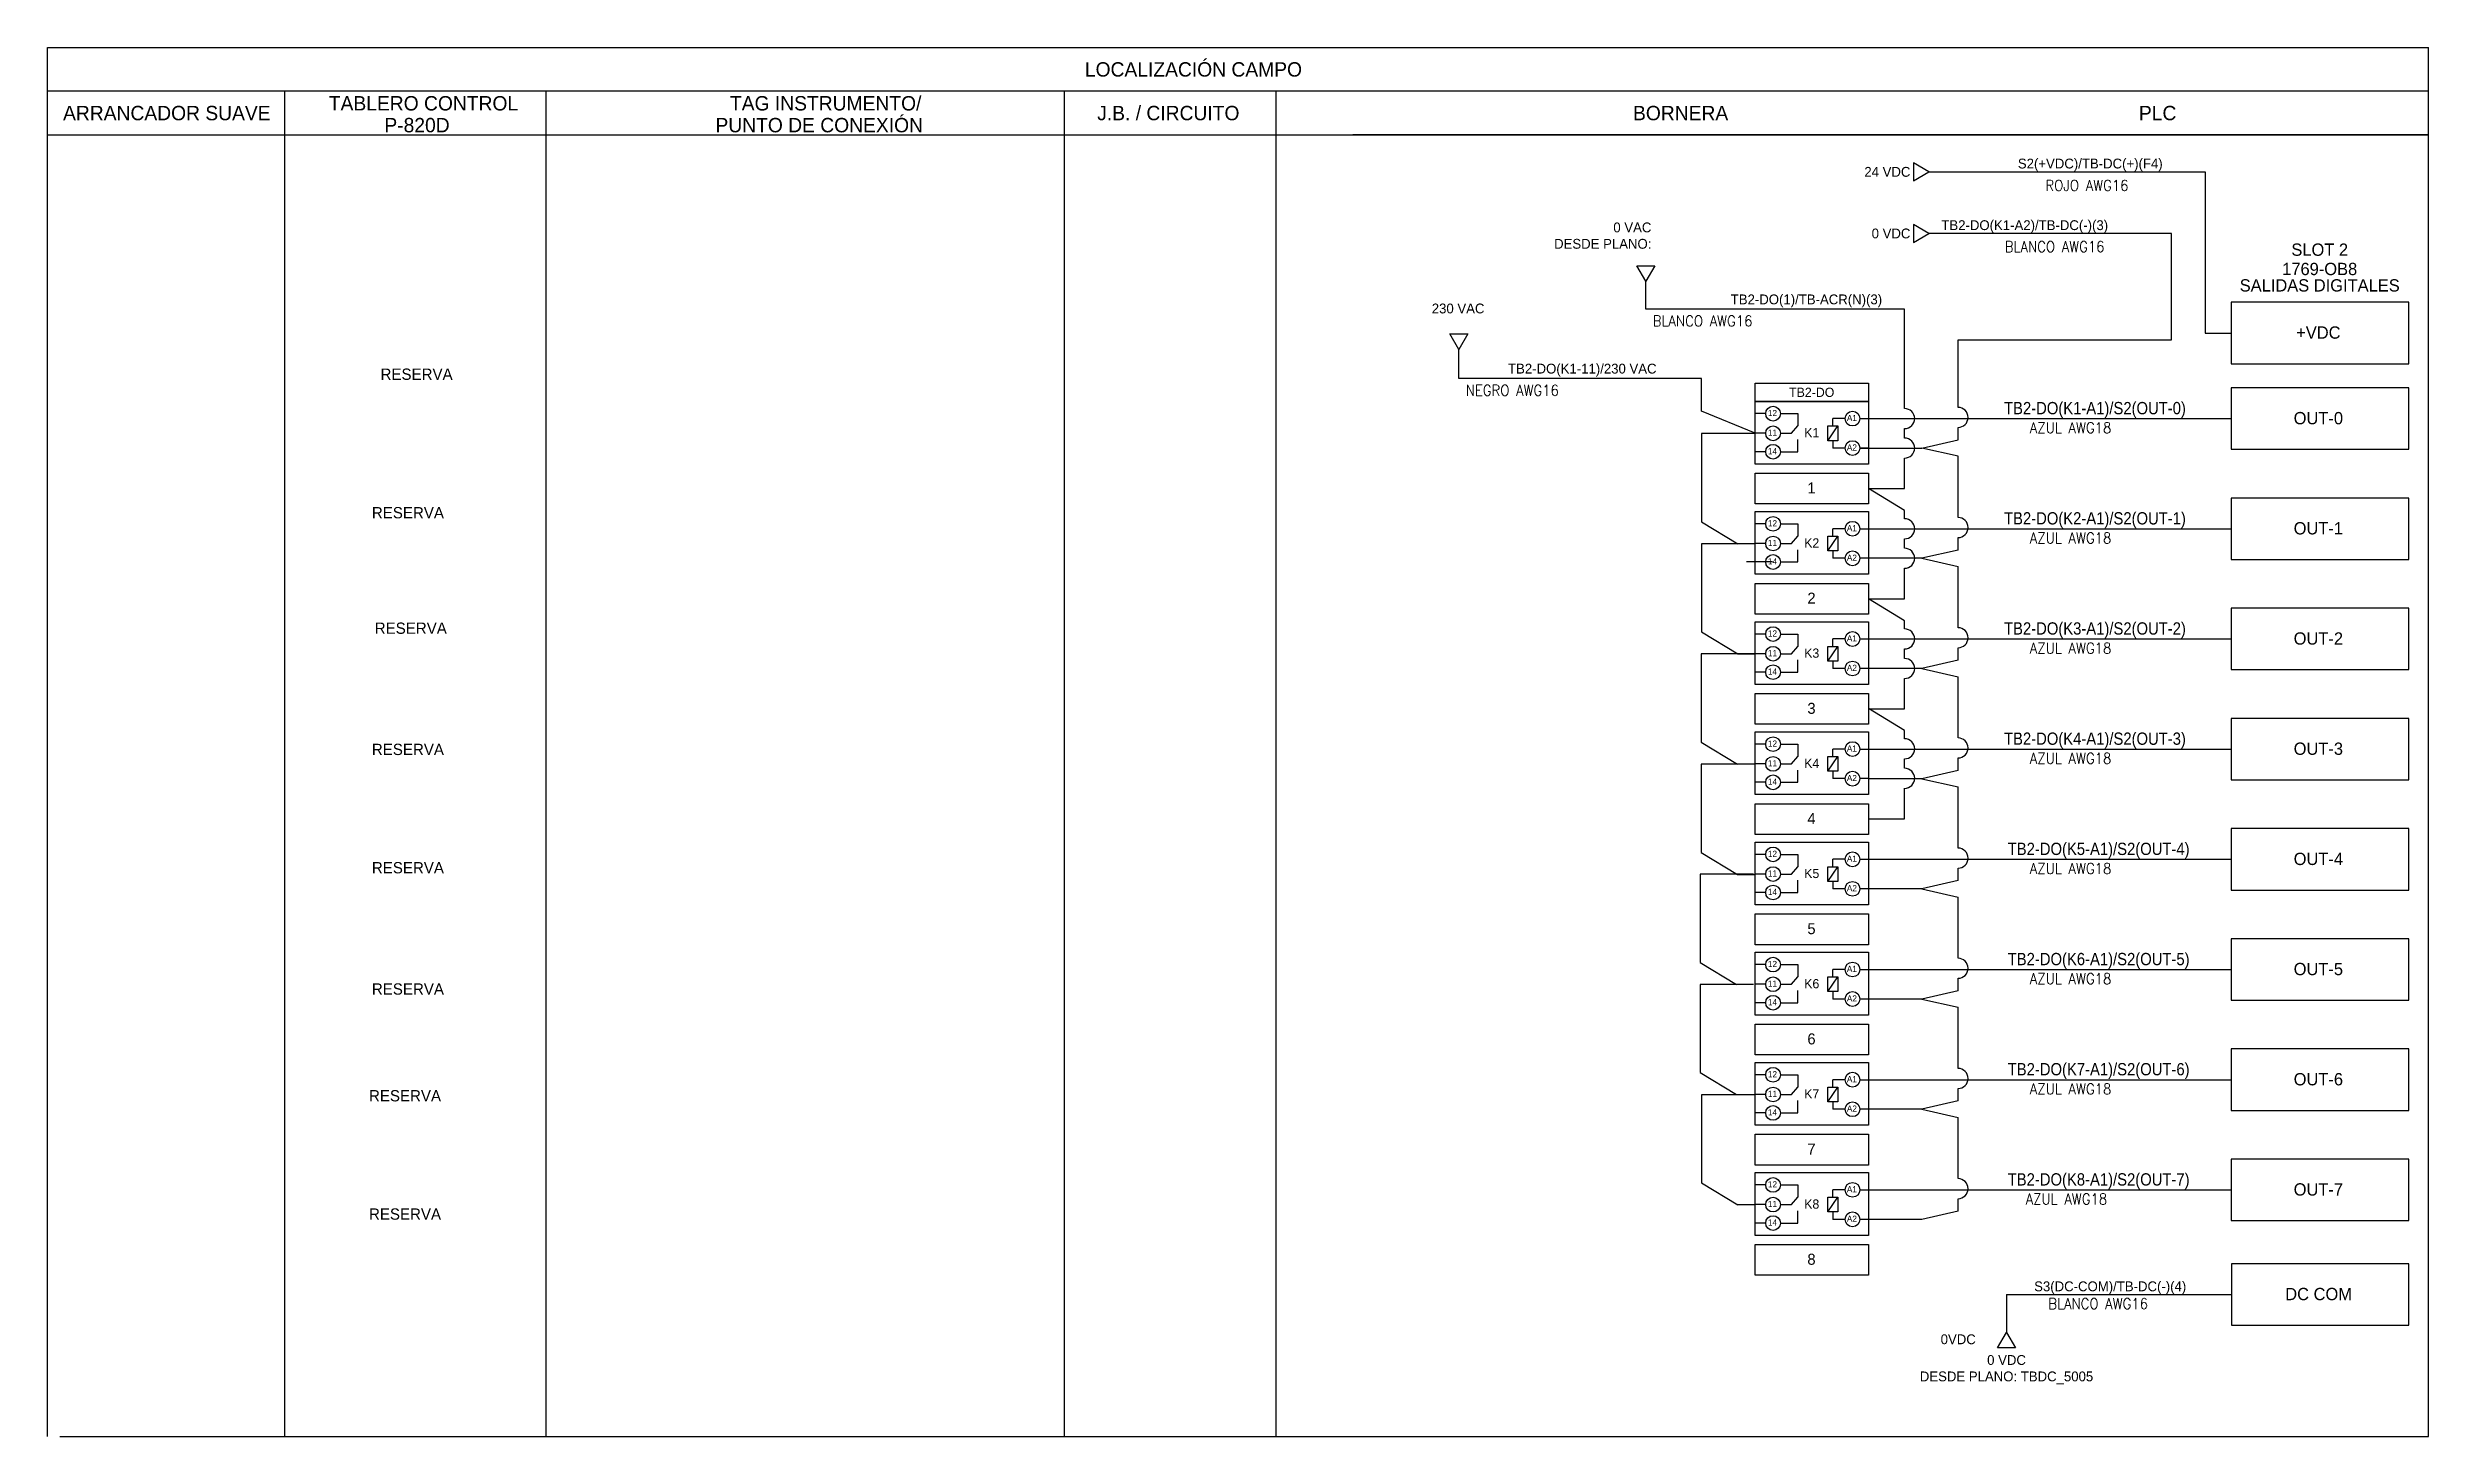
# Model space of a CAD drawing. Extents: x 4701 to 5088, y -104 to 122.
import ezdxf
from ezdxf.enums import TextEntityAlignment as Align

# ---------------------------------------------------------------- set-up
doc = ezdxf.new("R2010")
doc.units = 0
doc.header["$LTSCALE"] = 0.1
doc.header["$MEASUREMENT"] = 0
doc.layers.add('EL-componentes', color=7, linetype='Continuous', lineweight=20)
doc.layers.add('EL-titulos 3', color=7, linetype='Continuous', lineweight=20)
doc.styles.add('F1A', font='amir.shx')
doc.styles.add('ROMANS', font='romans.shx')

# ---------------------------------------------------------------- blocks, each defined once
blk = doc.blocks.new('RELÉ ELEC')
at = {"lineweight": 25}
for p, q in [((4978.89, 64.45), (4997.29, 64.45)), ((4983.01, 62.45), (4985.81, 62.45)), ((4985.81, 62.45), (4985.81, 60.45)), ((4983.01, 59.25), (4984.81, 59.25)), ((4984.81, 59.25), (4985.81, 60.45)), ((4985.81, 56.25), (4985.81, 58.25)), ((4990.72, 60.45), (4992.32, 60.45)), ((4990.72, 58.05), (4990.72, 60.45)), ((4990.72, 58.05), (4992.32, 60.45)), ((4992.32, 58.05), (4990.72, 58.05)), ((4991.52, 60.45), (4991.52, 61.65)), ((4993.52, 61.65), (4991.52, 61.65)), ((4991.52, 58.05), (4991.52, 56.85)), ((4992.32, 60.45), (4992.32, 58.05)), ((4983.01, 56.25), (4985.81, 56.25)), ((4993.52, 56.85), (4991.52, 56.85)), ((4997.29, 56.85), (4995.92, 56.85))]:
    blk.add_line(p, q, dxfattribs=at)
at = {"ltscale": 0.1}
for p, q in [((4980.61, 62.45), (4978.89, 62.45)), ((4980.61, 59.25), (4978.89, 59.25)), ((4995.92, 61.65), (4997.29, 61.65)), ((4980.61, 56.25), (4978.89, 56.25))]:
    blk.add_line(p, q, dxfattribs=at)
at = {"lineweight": 25}
blk.add_lwpolyline([(4997.29, 64.45), (4997.29, 54.25), (4978.89, 54.25), (4978.89, 64.45)], dxfattribs=at)
for centre in [(4981.81, 62.45), (4994.72, 61.65), (4981.81, 59.25), (4994.72, 56.85), (4981.81, 56.25)]:
    blk.add_circle(centre, 1.2, dxfattribs=at)
at = {"lineweight": 25, "style": 'F1A'}
for s, p in [('12', (4981.71, 62.55)), ('A1', (4994.62, 61.75)), ('11', (4981.71, 59.35)), ('14', (4981.71, 56.35)), ('A2', (4994.62, 56.95))]:
    blk.add_text(s, height=1, dxfattribs=at).set_placement(p, align=Align.MIDDLE_CENTER)

msp = doc.modelspace()

# ---------------------------------------------------------------- linework, layer by layer
at = {"lineweight": 25}
for p, q in [((4701.37, 121.98), (5088.31, 121.98)), ((4701.37, -103.86), (4701.37, 121.98)), ((5088.31, -103.86), (5088.31, 121.98)), ((5088.31, 114.88), (4701.37, 114.88)), ((4739.93, -103.86), (4739.93, 114.88)), ((4782.33, 114.88), (4782.33, -103.86)), ((4866.62, -103.86), (4866.62, 114.88)), ((4900.97, 114.88), (4900.97, -103.86)), ((4701.37, 107.79), (5088.31, 107.79)), ((5088.31, 107.79), (4913.48, 107.79)), ((5003.19, 63.27), (5003.19, 79.46)), ((4997.29, 61.65), (5056.25, 61.65)), ((5003.19, 58.47), (5003.19, 60.02)), ((5003.19, 50.27), (5003.19, 55.22)), ((5003.19, 46.69), (4997.29, 50.27)), ((4997.29, 50.27), (5003.19, 50.27)), ((5003.19, 45.36), (5003.19, 46.69)), ((4997.29, 43.73), (5056.25, 43.73)), ((5005.98, 38.93), (4997.29, 38.93)), ((5003.19, 40.56), (5003.19, 42.1)), ((5011.87, 40.26), (5005.98, 38.93)), ((5005.98, 38.93), (5011.87, 37.6)), ((5011.87, 40.26), (5011.87, 42.3)), ((4981.69, 38.33), (4977.49, 38.33)), ((5003.19, 32.35), (5003.19, 37.3)), ((5011.87, 27.64), (5011.87, 37.6)), ((5003.19, 28.77), (4997.29, 32.35)), ((4997.29, 32.35), (5003.19, 32.35)), ((5003.19, 27.44), (5003.19, 28.77)), ((4997.29, 25.81), (5056.25, 25.81)), ((5003.19, 22.64), (5003.19, 24.18)), ((5011.87, 22.35), (5011.87, 24.38)), ((5005.98, 21.01), (4997.29, 21.01)), ((5003.19, 14.44), (5003.19, 19.38)), ((5011.87, 22.35), (5005.98, 21.01)), ((5005.98, 21.01), (5011.87, 19.68)), ((5011.87, 9.72), (5011.87, 19.68)), ((5003.19, 10.91), (4997.29, 14.49)), ((4997.29, 14.44), (5003.19, 14.44)), ((4997.29, 7.89), (5056.25, 7.89)), ((5003.19, 9.58), (5003.19, 10.91)), ((5003.19, 4.78), (5003.19, 6.33)), ((5011.87, 4.43), (5005.98, 3.09)), ((5011.87, 4.43), (5011.87, 6.46)), ((5005.98, 3.09), (4997.29, 3.09)), ((5003.19, -3.42), (5003.19, 1.53)), ((5005.98, 3.09), (5011.87, 1.76)), ((5011.87, -8.2), (5011.87, 1.76)), ((4997.29, -3.42), (5003.19, -3.42)), ((4997.29, -10.02), (5056.25, -10.02)), ((5011.87, -13.49), (5011.87, -11.45)), ((5005.98, -14.82), (4997.29, -14.82)), ((5011.87, -13.49), (5005.98, -14.82)), ((5005.98, -14.82), (5011.87, -16.16)), ((5011.87, -26.12), (5011.87, -16.16)), ((4997.29, -27.94), (5056.25, -27.94)), ((5011.87, -31.41), (5011.87, -29.37)), ((5005.98, -32.74), (4997.29, -32.74)), ((5011.87, -31.41), (5005.98, -32.74)), ((5005.98, -32.74), (5011.87, -34.07)), ((5011.87, -44.04), (5011.87, -34.07)), ((4997.29, -45.86), (5056.25, -45.86)), ((5011.87, -49.32), (5005.98, -50.66)), ((5011.87, -49.32), (5011.87, -47.29)), ((5005.98, -50.66), (4997.29, -50.66)), ((5005.98, -50.66), (5011.87, -51.99)), ((5011.87, -61.95), (5011.87, -51.99)), ((4997.29, -63.78), (5056.25, -63.78)), ((5011.87, -67.24), (5011.87, -65.21)), ((5005.98, -68.58), (4997.29, -68.58)), ((5011.87, -67.24), (5005.98, -68.58)), ((5019.75, -80.79), (5056.29, -80.79)), ((4703.37, -103.86), (5088.31, -103.86))]:
    msp.add_line(p, q, dxfattribs=at)
at = {"lineweight": 25, "ltscale": 0.1}
for p, q in [((5046.55, 91.74), (5007.14, 91.74)), ((5046.55, 74.46), (5046.55, 91.74)), ((4961.12, 79.46), (4961.12, 83.99)), ((5003.19, 79.46), (4961.12, 79.46)), ((5011.87, 63.47), (5011.87, 74.46)), ((5011.87, 74.46), (5046.55, 74.46)), ((4930.74, 68.18), (4930.74, 72.9)), ((4970.2, 68.18), (4930.74, 68.18)), ((4970.2, 62.83), (4970.2, 68.17)), ((4978.89, 59.25), (4970.2, 62.83)), ((4970.2, 62.83), (4970.2, 62.83)), ((4970.2, 62.83), (4970.2, 62.83)), ((5005.98, 56.85), (5011.87, 58.18)), ((5011.87, 58.18), (5011.87, 60.22)), ((4995.92, 56.85), (5005.98, 56.85)), ((5019.75, -80.79), (5019.75, -86.96))]:
    msp.add_line(p, q, dxfattribs=at)
at = {"lineweight": 25}
for points in [[(5007.14, 101.76), (5052.05, 101.76), (5052.05, 75.56), (5056.25, 75.56)], [(4978.86, 59.22), (4970.16, 59.22), (4970.16, 44.88), (4976.06, 41.3)], [(5011.87, 45.55), (5011.87, 55.51), (5005.98, 56.85)], [(4978.86, 41.3), (4970.16, 41.3), (4970.16, 26.96), (4976.06, 23.38), (4978.86, 23.38)], [(4978.82, 23.37), (4970.13, 23.37), (4970.13, 9.03), (4976.02, 5.45)], [(4978.82, 5.45), (4970.13, 5.45), (4970.13, -8.89), (4976.02, -12.47), (4978.82, -12.47)], [(4978.65, -12.45), (4969.95, -12.45), (4969.95, -26.78), (4975.85, -30.37)], [(4978.65, -30.37), (4969.95, -30.37), (4969.95, -44.7), (4975.85, -48.28), (4978.65, -48.28)], [(4978.86, -48.32), (4970.16, -48.32), (4970.16, -62.65), (4976.06, -66.23)], [(4978.86, -66.23), (4976.06, -66.23)]]:
    msp.add_lwpolyline(points, dxfattribs=at)
for points in [[(5085.12, 80.56), (5056.25, 80.56), (5056.25, 70.57), (5085.12, 70.57)], [(5085.12, 66.64), (5056.25, 66.64), (5056.25, 56.65), (5085.12, 56.65)], [(5085.12, 48.73), (5056.25, 48.73), (5056.25, 38.73), (5085.12, 38.73)], [(5085.12, 30.81), (5056.25, 30.81), (5056.25, 20.82), (5085.12, 20.82)], [(5085.12, 12.89), (5056.25, 12.89), (5056.25, 2.9), (5085.12, 2.9)], [(5085.12, -5.03), (5056.25, -5.03), (5056.25, -15.02), (5085.12, -15.02)], [(5085.12, -22.94), (5056.25, -22.94), (5056.25, -32.94), (5085.12, -32.94)], [(5085.12, -40.86), (5056.25, -40.86), (5056.25, -50.85), (5085.12, -50.85)], [(5085.12, -58.78), (5056.25, -58.78), (5056.25, -68.77), (5085.12, -68.77)], [(5085.16, -75.79), (5056.29, -75.79), (5056.29, -85.79), (5085.16, -85.79)]]:
    msp.add_lwpolyline(points, close=True, dxfattribs=at)
at = {"ltscale": 0.1}
for points in [[(4978.89, 52.77), (4997.29, 52.77), (4997.29, 47.77), (4978.89, 47.77)], [(4978.89, 34.85), (4997.29, 34.85), (4997.29, 29.85), (4978.89, 29.85)], [(4978.89, 16.93), (4997.29, 16.93), (4997.29, 11.94), (4978.89, 11.94)], [(4978.89, -0.98), (4997.29, -0.98), (4997.29, -5.98), (4978.89, -5.98)], [(4978.89, -18.9), (4997.29, -18.9), (4997.29, -23.9), (4978.89, -23.9)], [(4978.89, -36.82), (4997.29, -36.82), (4997.29, -41.82), (4978.89, -41.82)], [(4978.89, -54.74), (4997.29, -54.74), (4997.29, -59.73), (4978.89, -59.73)], [(4978.89, -72.65), (4997.29, -72.65), (4997.29, -77.65), (4978.89, -77.65)]]:
    msp.add_lwpolyline(points, close=True, dxfattribs=at)
at = {"lineweight": 25}
for centre in [(5003.19, 61.65), (5003.19, 56.85), (5003.19, 43.73), (5011.87, 43.93), (5003.19, 38.93), (5003.19, 25.81), (5011.87, 26.01), (5003.19, 21.01), (5003.19, 7.95), (5011.87, 8.09), (5003.19, 3.15), (5011.87, -9.83), (5011.87, -27.74), (5011.87, -45.66), (5011.87, -63.58)]:
    msp.add_arc(centre, 1.63, 270, 90, dxfattribs=at)
at = {"lineweight": 25, "ltscale": 0.1}
msp.add_arc((5011.87, 61.84), 1.63, 270, 90, dxfattribs=at)
at = {"layer": 'EL-componentes', "lineweight": 25}
msp.add_lwpolyline([(4997.29, 67.4), (4997.29, 64.45), (4978.89, 64.45), (4978.89, 67.4)], close=True, dxfattribs=at)
at = {"layer": 'EL-titulos 3', "lineweight": 25}
for points in [[(5007.14, 101.76), (5004.63, 103.21), (5004.63, 100.31)], [(5007.14, 91.74), (5004.63, 93.19), (5004.63, 90.29)], [(4961.12, 83.99), (4959.67, 86.5), (4962.57, 86.5)], [(4930.74, 72.9), (4929.29, 75.41), (4932.19, 75.41)], [(5019.75, -86.96), (5021.2, -89.48), (5018.3, -89.48)]]:
    msp.add_lwpolyline(points, close=True, dxfattribs=at)

# ---------------------------------------------------------------- block references
for p in [(0, 0), (0, -17.92), (0, -35.84), (0, -53.75), (0, -71.67), (0, -89.59), (0, -107.51), (0, -125.42)]:
    msp.add_blockref('RELÉ ELEC', p)

# ---------------------------------------------------------------- texts
at = {"lineweight": 25, "style": 'F1A'}
for s, height, p in [('LOCALIZACIÓN CAMPO', 2.34, (4887.6, 118.43)), ('ARRANCADOR SUAVE', 2.34, (4720.75, 111.33)), ('TABLERO CONTROL', 2.34, (4762.46, 112.92)), ('TAG INSTRUMENTO/', 2.34, (4827.83, 112.92)), ('J.B. / CIRCUITO', 2.34, (4883.52, 111.33)), ('BORNERA', 2.34, (4966.78, 111.33)), ('PLC', 2.34, (5044.31, 111.33)), ('P-820D', 2.34, (4761.41, 109.37)), ('PUNTO DE CONEXIÓN', 2.34, (4826.78, 109.37)), ('TB2-DO', 1.5, (4988.09, 65.92)), ('K1', 1.5, (4988.09, 59.35)), ('1', 1.79, (4988.05, 50.37)), ('K2', 1.5, (4988.09, 41.43)), ('2', 1.79, (4988.05, 32.45)), ('K3', 1.5, (4988.09, 23.51)), ('3', 1.79, (4988.05, 14.53)), ('K4', 1.5, (4988.09, 5.59)), ('4', 1.79, (4988.05, -3.39)), ('K5', 1.5, (4988.09, -12.32)), ('5', 1.79, (4988.05, -21.3)), ('K6', 1.5, (4988.09, -30.24)), ('6', 1.79, (4988.05, -39.22)), ('K7', 1.5, (4988.09, -48.16)), ('7', 1.79, (4988.05, -57.14)), ('K8', 1.5, (4988.09, -66.08)), ('8', 1.79, (4988.05, -75.06))]:
    msp.add_text(s, height=height, dxfattribs=at).set_placement(p, align=Align.MIDDLE_CENTER)
at = {"lineweight": 25, "style": 'ROMANS', "width": 0.9}
for s, p in [('ROJO AWG16', (5026.07, 98.68)), ('BLANCO AWG16', (5019.47, 88.73)), ('BLANCO AWG16', (4962.25, 76.65)), ('NEGRO AWG16', (4931.87, 65.36)), ('AZUL AWG18', (5023.55, 59.28)), ('AZUL AWG18', (5023.55, 41.36)), ('AZUL AWG18', (5023.55, 23.44)), ('AZUL AWG18', (5023.55, 5.53)), ('AZUL AWG18', (5023.55, -12.39)), ('AZUL AWG18', (5023.55, -30.31)), ('AZUL AWG18', (5023.55, -48.23)), ('AZUL AWG18', (5022.87, -66.14)), ('BLANCO AWG16', (5026.54, -83.16))]:
    msp.add_text(s, height=1.75, dxfattribs=at).set_placement(p)
at = {"lineweight": 25, "ltscale": 0.1, "style": 'F1A'}
for s, p in [('SLOT 2', (5070.65, 89.12)), ('1769-OB8', (5070.65, 85.98)), ('SALIDAS DIGITALES', (5070.65, 83.31)), ('+VDC', (5070.43, 75.64)), ('OUT-0', (5070.43, 61.72)), ('OUT-1', (5070.43, 43.81)), ('OUT-2', (5070.43, 25.89)), ('OUT-3', (5070.43, 7.97)), ('OUT-4', (5070.43, -9.95)), ('OUT-5', (5070.43, -27.86)), ('OUT-6', (5070.43, -45.78)), ('OUT-7', (5070.43, -63.7)), ('DC COM', (5070.47, -80.71))]:
    msp.add_text(s, height=2, dxfattribs=at).set_placement(p, align=Align.MIDDLE_CENTER)
at = {"lineweight": 25, "ltscale": 0.1, "style": 'F1A', "width": 0.9}
for s, p in [('TB2-DO(K1-A1)/S2(OUT-0)', (5034.12, 63.35)), ('TB2-DO(K2-A1)/S2(OUT-1)', (5034.12, 45.43)), ('TB2-DO(K3-A1)/S2(OUT-2)', (5034.12, 27.52)), ('TB2-DO(K4-A1)/S2(OUT-3)', (5034.12, 9.6)), ('TB2-DO(K5-A1)/S2(OUT-4)', (5034.72, -8.32)), ('TB2-DO(K6-A1)/S2(OUT-5)', (5034.72, -26.24)), ('TB2-DO(K7-A1)/S2(OUT-6)', (5034.72, -44.15)), ('TB2-DO(K8-A1)/S2(OUT-7)', (5034.72, -62.07))]:
    msp.add_text(s, height=2, dxfattribs=at).set_placement(p, align=Align.MIDDLE_CENTER)
at = {"lineweight": 25, "ltscale": 0.1, "char_height": 2, "width": 37.0733, "attachment_point": 5, "style": 'F1A'}
for insert in [(4761.34, 68.85), (4759.93, 46.33), (4760.4, 27.55), (4759.93, 7.84), (4759.93, -11.4), (4759.93, -31.12), (4759.46, -48.48), (4759.46, -67.72)]:
    msp.add_mtext('{\\fAller|b0|i0|c0|p0;\\H0.91667x;\\C256;RESERVA}', dxfattribs=dict(at, insert=insert))
at = {"layer": 'EL-titulos 3', "lineweight": 25, "style": 'F1A'}
for s, p in [('S2(+VDC)/TB-DC(+)(F4)', (5033.36, 102.32)), ('TB2-DO(1)/TB-ACR(N)(3)', (4987.23, 80.23)), ('TB2-DO(K1-11)/230 VAC', (4950.8, 68.97)), ('S3(DC-COM)/TB-DC(-)(4)', (5036.6, -80.26))]:
    msp.add_text(s, height=1.6, dxfattribs=at).set_placement(p, align=Align.CENTER)
msp.add_text('TB2-DO(K1-A2)/TB-DC(-)(3)', height=1.6, dxfattribs=at).set_placement((5009.16, 92.3))
at = {"layer": 'EL-titulos 3', "lineweight": 25, "char_height": 1.6, "style": 'F1A'}
for s, insert, width, attachment_point in [('\\pxqr;\\P24 VDC\\P  ', (5004.13, 101.76), 45.8972, 6), ('0 VAC\\PDESDE PLANO:  ', (4962.03, 91.39), 45.8972, 6), ('\\pxqr;\\P0 VDC\\P ', (5004.13, 91.74), 55.7649, 6), ('230 VAC ', (4934.9, 79.54), 45.8972, 6), ('\\pxqc;0VDC', (4972.79, -87.27), 78.2137, 1), ('0 VDC\\PDESDE PLANO: TBDC_5005 ', (5019.75, -90.64), 36.4521, 2)]:
    msp.add_mtext(s, dxfattribs=dict(at, insert=insert, width=width, attachment_point=attachment_point))

doc.saveas('drawing.dxf')
